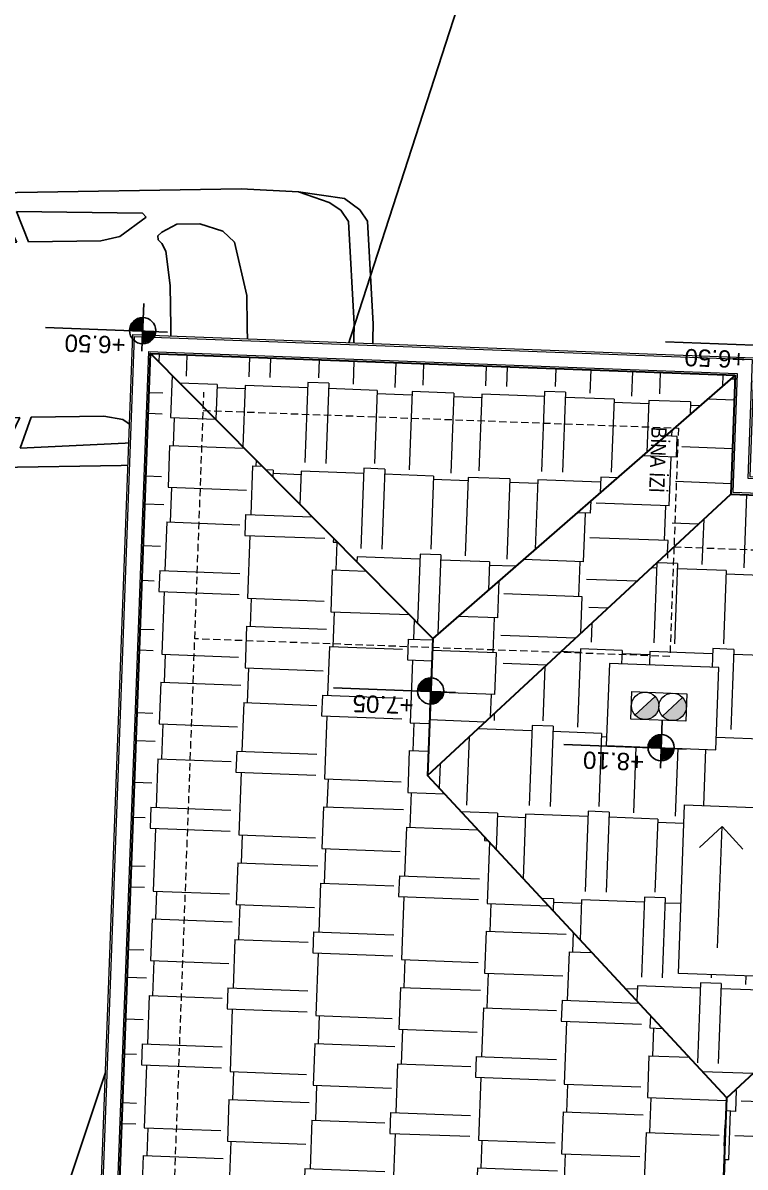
# Model space of a CAD drawing. Header units: centimetres. Extents: x 63871 to 181827, y -95930 to 42199.
# Drawn here: x 169344 to 169739, y 28355 to 28981 of the extents above; entities that cross this region are included whole.
import ezdxf

# ---------------------------------------------------------------- set-up
doc = ezdxf.new("R2010")
doc.units = ezdxf.units.CM
doc.linetypes.add('11-021_500-SatisOfisi_220512$0${ Diamond }', pattern=[12, 4, -2, 2, 2, -2])
for name, color, linetype, lineweight in [('A-AREA-IDEN', 7, 'Continuous', 9), ('A-FLOR-HRAL', 11, 'Continuous', 9), ('A-GLAZ', 151, 'Continuous', 9), ('A-WALL', 12, 'Continuous', 50), ('ARM_Pen_No__252', 8, 'Continuous', 18), ('Baca', 82, 'Continuous', 9), ('İz DÜŞÜMÜ', 7, '11-021_500-SatisOfisi_220512$0${ Diamond }', 18), ('OLUK', 222, 'Continuous', 15), ('tefriş', 21, 'Continuous', 20), ('Çatı', 144, 'Continuous', 30), ('ÇEKME MESAFESİ', 5, 'Continuous', 25)]:
    doc.layers.add(name, color=color, linetype=linetype, lineweight=lineweight)
for name, color, linetype in [('Bitirme - Duvar', 7, 'Continuous'), ('furn', 7, 'Continuous'), ('KOT', 171, 'Continuous')]:
    doc.layers.add(name, color=color, linetype=linetype)
doc.styles.add('Arial_1', font='Arial.ttf', dxfattribs={"height": 300})
doc.styles.add('MtXpl_Arial_Narrow_1', font='')
doc.styles.add('OLUŞTURULMUŞ_STİL_1', font='Arial.ttf')
doc.styles.get('MtXpl_Arial_Narrow_1').set_extended_font_data('Arial Narrow')
pattern_1 = [(0, (-196861.627, -36377.483), (97.155, 45.72), [22.86, -19.05, 26.67, -11.43, 34.29, -15.24]), (0, (-196838.767, -36375.58), (97.155, 45.72), [19.05, -72.39, 15.24, -22.86]), (0, (-196793.047, -36380.34), (97.155, 45.72), [11.43, -118.11]), (90, (-196861.627, -36377.483), (-32.385, 45.72), [43.815, -139.065]), (90, (-196838.767, -36377.483), (-32.385, 45.72), [42.8625, -140.0175]), (90, (-196819.717, -36377.483), (-32.385, 45.72), [40.005, -142.875]), (90, (-196793.047, -36380.34), (-32.385, 45.72), [43.815, -139.065]), (90, (-196781.617, -36380.34), (-32.385, 45.72), [43.815, -139.065]), (90, (-196747.327, -36377.483), (-32.385, 45.72), [41.91, -140.97])]
pattern_2 = [(270, (-196861.627, -36377.483), (45.72, -97.155), [22.86, -19.05, 26.67, -11.43, 34.29, -15.24]), (270, (-196859.72, -36400.343), (45.72, -97.155), [19.05, -72.39, 15.24, -22.86]), (270, (-196864.484, -36446.063), (45.72, -97.155), [11.43, -118.11]), (0, (-196861.627, -36377.483), (45.72, 32.385), [43.815, -139.065]), (0, (-196861.627, -36400.343), (45.72, 32.385), [42.8625, -140.0175]), (0, (-196861.627, -36419.393), (45.72, 32.385), [40.005, -142.875]), (0, (-196864.484, -36446.063), (45.72, 32.385), [43.815, -139.065]), (0, (-196864.484, -36457.493), (45.72, 32.385), [43.815, -139.065]), (0, (-196861.627, -36491.783), (45.72, 32.385), [41.91, -140.97])]

# ---------------------------------------------------------------- blocks, each defined once
blk = doc.blocks.new('afadfa')
at = {"layer": 'Baca'}
h = blk.add_hatch(color=0, dxfattribs=at)
h.dxf.hatch_style = 1
h.paths.add_polyline_path([(525548.61, 4261233.83, 0.670516), (525535.77, 4261228.56, 0.199315), (525537.97, 4261223.25)])
h = blk.add_hatch(color=0, dxfattribs=at)
h.dxf.hatch_style = 1
h.paths.add_polyline_path([(525563.68, 4261233.75, 0.675614), (525550.77, 4261228.56, 0.202965), (525553.05, 4261223.18)])
for p, q in [((525537.97, 4261223.25), (525548.61, 4261233.83)), ((525553.05, 4261223.18), (525563.68, 4261233.75))]:
    blk.add_line(p, q, dxfattribs=at)
blk.add_lwpolyline([(525535.77, 4261236.11), (525565.77, 4261236.05), (525565.77, 4261220.99), (525535.77, 4261221.06)], close=True, dxfattribs=at)
for centre in [(525543.27, 4261228.56), (525558.27, 4261228.56)]:
    blk.add_circle(centre, 7.5, dxfattribs=at)
blk = doc.blocks.new('HRD')
at = {"layer": 'ARM_Pen_No__252'}
h = blk.add_hatch(dxfattribs=at)
h.set_pattern_fill('AR-B816', color=256, scale=0.09)
h.set_pattern_definition([(0, (-39959.2, 0), (0, 18.288), []), (90, (-39959.2, 0), (-18.288, 18.288), [18.288, -18.288])])
h.paths.add_polyline_path([(154149.63, 35592.48), (154149.63, 35503.48), (154219.63, 35503.48), (154219.63, 35483.24), (154324.63, 35483.24), (154324.63, 35692.48), (154369.63, 35692.48), (154369.63, 35927.48), (154369.63, 35927.48), (154369.63, 36097.48), (154369.63, 36177.48), (154254.63, 36177.48), (153954.63, 36177.48), (153839.63, 36177.48), (153839.63, 35897.6), (153869.63, 35897.54), (153869.63, 35882.48), (154019.63, 35882.48), (154019.63, 35872.48), (154019.63, 35833.25, -0.444416), (154030.45, 35823.48, -0.444416), (154019.63, 35813.72), (154019.63, 35773.48), (153939.63, 35773.48), (153939.63, 35692.48), (154019.63, 35692.48), (154019.63, 35687.48), (154019.63, 35633.7), (154020.63, 35632.93), (154019.63, 35631.47), (154019.63, 35592.48), (154019.63, 35582.48), (153989.63, 35582.48), (153989.63, 35577.48), (153989.63, 35497.48), (153989.63, 35437.48), (153994.63, 35437.48), (154094.63, 35437.48), (154139.63, 35437.48), (154139.63, 35592.48)])
blk.add_line((154324.63, 35644.48), (154369.63, 35644.48))
at = {"layer": 'A-FLOR-HRAL'}
blk.add_line((154119.71, 35317.48), (154119.71, 35417.48), dxfattribs=at)
at = {"layer": 'A-GLAZ', "ltscale": 3}
for p, q in [((154369.63, 35692.48), (154389.63, 35692.48)), ((154369.63, 35687.48), (154369.63, 35692.48)), ((154369.63, 35692.48), (154369.63, 35542.48)), ((154389.63, 35692.48), (154389.63, 35687.48)), ((154389.63, 35692.48), (154389.63, 35542.48)), ((154389.63, 35687.48), (154369.63, 35687.48)), ((154379.63, 35687.48), (154379.63, 35612.48)), ((154384.63, 35612.48), (154384.63, 35687.48)), ((154384.63, 35687.48), (154384.63, 35682.48)), ((154384.63, 35682.48), (154379.63, 35682.48)), ((154382.13, 35682.48), (154382.13, 35617.48)), ((154379.63, 35622.48), (154374.63, 35622.48)), ((154374.63, 35622.48), (154374.63, 35547.48)), ((154379.63, 35547.48), (154379.63, 35622.48)), ((154379.63, 35617.48), (154374.63, 35617.48)), ((154377.13, 35617.48), (154377.13, 35552.48)), ((154379.63, 35617.48), (154384.63, 35617.48)), ((154379.63, 35612.48), (154384.63, 35612.48)), ((154389.63, 35547.48), (154369.63, 35547.48)), ((154369.63, 35547.48), (154369.63, 35542.48)), ((154379.63, 35552.48), (154374.63, 35552.48)), ((154379.63, 35547.48), (154379.63, 35552.48)), ((154389.63, 35542.48), (154389.63, 35547.48)), ((154369.63, 35542.48), (154389.63, 35542.48))]:
    blk.add_line(p, q, dxfattribs=at)
at = {"layer": 'A-WALL', "lineweight": 53}
for p, q in [((154369.63, 35692.48), (154369.63, 35927.48)), ((154389.63, 35927.48), (154389.63, 35692.48)), ((154369.63, 35692.48), (154389.63, 35692.48)), ((154369.63, 35692.48), (154389.63, 35692.48)), ((154139.63, 35437.48), (154139.63, 35592.48)), ((154139.63, 35592.48), (154149.63, 35592.48)), ((154149.63, 35592.48), (154149.63, 35437.48)), ((154369.63, 35437.48), (154369.63, 35542.48)), ((154369.63, 35542.48), (154389.63, 35542.48)), ((154389.63, 35542.48), (154389.63, 35417.48)), ((154389.63, 35542.48), (154389.63, 35417.48)), ((154094.63, 35437.48), (154139.63, 35437.48)), ((154149.63, 35437.48), (154369.63, 35437.48)), ((154389.63, 35417.48), (154094.63, 35417.48))]:
    blk.add_line(p, q, dxfattribs=at)
at = {"layer": 'A-WALL', "lineweight": 50}
blk.add_line((154389.63, 35542.48), (154369.63, 35542.48), dxfattribs=at)
at = {"layer": 'Bitirme - Duvar', "color": 161, "linetype": 'Continuous', "lineweight": 25}
blk.add_line((154427.13, 35617.48), (154369.63, 35617.48), dxfattribs=at)
blk.add_circle((154437.36, 35617.48), 10.23, dxfattribs=at)
at = {"layer": 'İz DÜŞÜMÜ'}
blk.add_lwpolyline([(153819.63, 36347.48), (154419.63, 36347.49), (154419.63, 35292.49), (154159.63, 35292.49), (154159.63, 35357.48), (153819.63, 35357.48), (153819.63, 36347.48)], dxfattribs=at)
at = {"layer": 'tefriş'}
for p, q in [((154324.63, 35483.24), (154324.63, 35692.48)), ((154324.63, 35692.48), (154369.63, 35692.48)), ((154324.63, 35644.48), (154324.63, 35540.24)), ((154369.63, 35644.48), (154324.63, 35644.48)), ((154325.53, 35542.04), (154325.53, 35642.68)), ((154326.43, 35643.58), (154367.83, 35643.58)), ((154368.73, 35642.68), (154368.73, 35542.04)), ((154369.63, 35540.24), (154369.63, 35644.48)), ((154330.03, 35639.53), (154330.03, 35623.04)), ((154331.83, 35639.53), (154330.03, 35639.53)), ((154331.83, 35623.04), (154331.83, 35639.53)), ((154333.63, 35639.53), (154333.63, 35623.04)), ((154335.43, 35639.53), (154333.63, 35639.53)), ((154335.43, 35623.04), (154335.43, 35639.53)), ((154337.23, 35639.53), (154337.23, 35623.04)), ((154339.03, 35639.53), (154337.23, 35639.53)), ((154339.03, 35623.04), (154339.03, 35639.53)), ((154340.83, 35639.53), (154340.83, 35623.04)), ((154342.63, 35639.53), (154340.83, 35639.53)), ((154342.63, 35623.04), (154342.63, 35639.53)), ((154344.43, 35639.53), (154344.43, 35623.04)), ((154346.23, 35639.53), (154344.43, 35639.53)), ((154346.23, 35623.04), (154346.23, 35639.53)), ((154348.03, 35639.53), (154348.03, 35623.04)), ((154349.83, 35639.53), (154348.03, 35639.53)), ((154349.83, 35623.04), (154349.83, 35639.53)), ((154351.63, 35639.53), (154351.63, 35623.04)), ((154353.43, 35639.53), (154351.63, 35639.53)), ((154353.43, 35623.04), (154353.43, 35639.53)), ((154355.23, 35639.53), (154355.23, 35623.04)), ((154357.03, 35639.53), (154355.23, 35639.53)), ((154357.03, 35623.04), (154357.03, 35639.53)), ((154358.83, 35639.53), (154358.83, 35623.04)), ((154360.63, 35639.53), (154358.83, 35639.53)), ((154360.63, 35623.04), (154360.63, 35639.53)), ((154362.43, 35639.53), (154362.43, 35623.04)), ((154364.23, 35639.53), (154362.43, 35639.53)), ((154364.23, 35623.04), (154364.23, 35639.53)), ((154330.03, 35623.04), (154331.83, 35623.04)), ((154333.63, 35623.04), (154335.43, 35623.04)), ((154337.23, 35623.04), (154339.03, 35623.04)), ((154340.83, 35623.04), (154342.63, 35623.04)), ((154344.43, 35623.04), (154346.23, 35623.04)), ((154348.03, 35623.04), (154349.83, 35623.04)), ((154351.63, 35623.04), (154353.43, 35623.04)), ((154355.23, 35623.04), (154357.03, 35623.04)), ((154358.83, 35623.04), (154360.63, 35623.04)), ((154362.43, 35623.04), (154364.23, 35623.04)), ((154326.88, 35616.29), (154326.88, 35584.79)), ((154327.78, 35615.84), (154327.78, 35585.24)), ((154360.18, 35618.99), (154329.58, 35618.99)), ((154330.03, 35618.09), (154359.73, 35618.09)), ((154361.98, 35615.84), (154361.98, 35585.24)), ((154362.88, 35616.29), (154362.88, 35584.79)), ((154365.81, 35579.05), (154352.27, 35592.59)), ((154353.48, 35593.8), (154367.02, 35580.26)), ((154364.63, 35585.6), (154364.63, 35591.76)), ((154365.77, 35591.76), (154365.77, 35585.6)), ((154329.58, 35582.09), (154360.18, 35582.09)), ((154329.58, 35579.39), (154360.18, 35579.39)), ((154359.73, 35582.99), (154330.03, 35582.99)), ((154359.73, 35578.49), (154330.03, 35578.49)), ((154326.88, 35545.19), (154326.88, 35576.69)), ((154327.78, 35545.64), (154327.78, 35576.24)), ((154361.98, 35545.64), (154361.98, 35576.24)), ((154362.88, 35545.19), (154362.88, 35576.69)), ((154364.63, 35576.14), (154364.63, 35569.97)), ((154365.77, 35569.97), (154365.77, 35576.14)), ((154324.63, 35540.24), (154369.63, 35540.24)), ((154367.83, 35541.14), (154326.43, 35541.14)), ((154360.18, 35542.49), (154329.58, 35542.49)), ((154330.03, 35543.39), (154359.73, 35543.39)), ((154204.63, 35509.48), (154204.63, 35510.48)), ((154204.63, 35510.48), (154214.63, 35510.48)), ((154214.63, 35509.48), (154204.63, 35509.48)), ((154210.63, 35507.48), (154210.63, 35509.48)), ((154213.63, 35507.48), (154213.63, 35509.48)), ((154214.63, 35510.48), (154214.63, 35509.48)), ((154149.63, 35507.48), (154149.63, 35441.48)), ((154219.63, 35507.48), (154149.63, 35507.48)), ((154219.63, 35503.48), (154149.63, 35503.48)), ((154219.63, 35441.48), (154219.63, 35507.48)), ((154149.63, 35502.48), (154219.63, 35502.48)), ((154219.63, 35483.24), (154324.63, 35483.24)), ((154149.63, 35441.48), (154153.66, 35441.48)), ((154165.5, 35441.48), (154168.81, 35441.48)), ((154179.63, 35441.48), (154219.63, 35441.48)), ((154152.63, 35437.48), (154152.63, 35438.48)), ((154152.63, 35438.48), (154153.39, 35438.48)), ((154216.63, 35437.48), (154152.63, 35437.48)), ((154179.63, 35438.48), (154216.63, 35438.48)), ((154216.63, 35438.48), (154216.63, 35437.48))]:
    blk.add_line(p, q, dxfattribs=at)
blk.add_lwpolyline([(154352.81, 35620.62), (154352.81, 35621.46), (154337.06, 35621.46), (154337.06, 35620.62)], close=True, dxfattribs=at)
for centre in [(154347.46, 35600.61), (154347.46, 35560.51)]:
    blk.add_circle(centre, 3.11, dxfattribs=at)
for centre, radius, start, end in [((154326.43, 35642.68), 0.9, 90, 180), ((154367.83, 35642.68), 0.9, 0, 90), ((154329.58, 35616.29), 2.7, 90, 180), ((154330.03, 35615.84), 2.25, 90, 180), ((154359.73, 35615.84), 2.25, 0, 90), ((154360.18, 35616.29), 2.7, 0, 90), ((154352.88, 35593.19), 0.857, 45, 225), ((154353.77, 35592.3), 0.572, 270, 270), ((154365.2, 35591.76), 0.572, 0, 180), ((154329.58, 35584.79), 2.7, 180, 270), ((154330.03, 35585.24), 2.25, 180, 270), ((154360.18, 35584.79), 2.7, 352.10725, 0), ((154365.2, 35586.62), 1.71, 109.47122, 70.52878), ((154365.2, 35585.94), 0.668, 211.22508, 328.77492), ((154329.58, 35576.69), 2.7, 90, 180), ((154330.03, 35576.24), 2.25, 90, 180), ((154359.73, 35585.24), 2.25, 270, 312.8196), ((154359.73, 35576.24), 2.25, 0, 90), ((154360.18, 35584.79), 2.7, 270, 313.18306), ((154360.18, 35576.69), 2.7, 0, 90), ((154365.2, 35580.87), 1.71, 165, 285), ((154365.2, 35580.87), 1.71, 345, 105), ((154366.41, 35579.66), 0.857, 225, 45), ((154365.2, 35575.12), 1.71, 289.47122, 250.52878), ((154365.2, 35575.79), 0.668, 31.22508, 148.77492), ((154365.2, 35569.97), 0.572, 180, 0), ((154326.43, 35542.04), 0.9, 180, 270), ((154329.58, 35545.19), 2.7, 180, 270), ((154330.03, 35545.64), 2.25, 180, 270), ((154359.73, 35545.64), 2.25, 270, 0), ((154360.18, 35545.19), 2.7, 270, 0), ((154367.83, 35542.04), 0.9, 270, 0)]:
    blk.add_arc(centre, radius, start, end, dxfattribs=at)
at = {"layer": 'Baca'}
blk.add_blockref('afadfa', (-371386.14, -4225783.58), dxfattribs=at)
at = {"style": 'MtXpl_Arial_Narrow_1'}
blk.add_text('I.KAT İZ DÜŞÜMÜ', height=8.316, rotation=359.95698, dxfattribs=at).set_placement((154335.01, 35297.43))
at = {"layer": 'Bitirme - Duvar', "linetype": 'Continuous', "char_height": 10, "attachment_point": 7, "style": 'OLUŞTURULMUŞ_STİL_1'}
for s, insert, rotation in [('\\A1;150', (154394.56, 35623.32), 0), ('\\A1;P', (154443.49, 35615.16), 90)]:
    blk.add_mtext(s, dxfattribs=dict(at, insert=insert, rotation=rotation))
at = {"layer": 'Bitirme - Duvar', "linetype": 'Continuous', "insert": (154394.56, 35603.32), "char_height": 10, "width": 22.2306, "attachment_point": 7, "rotation": 0, "style": 'OLUŞTURULMUŞ_STİL_1'}
blk.add_mtext('\\A1;120', dxfattribs=at)
blk = doc.blocks.new('02PCAR03')
at = {"color": 0, "linetype": 'ByBlock'}
for p, q in [((-170, 36), (-185, 35)), ((-35, 36), (-170, 36)), ((-11, 35), (-35, 36)), ((-197, 33), (-201, 30)), ((-185, 35), (-197, 33)), ((-185, 35), (-193, 32)), ((-14, 33), (-19, 35)), ((-9, 29), (-14, 33)), ((-6, 32), (-11, 35)), ((-201, 30), (-203, 27)), ((-196, 30), (-198, 27)), ((-193, 32), (-196, 30)), ((-145, 29), (-144, 30)), ((-144, 30), (-111, 31)), ((-111, 31), (-114, 23)), ((-111, 23), (-107, 31)), ((-107, 31), (-71, 31)), ((-71, 31), (-86, 23)), ((-66, 30), (-83, 21)), ((-62, 27), (-66, 30)), ((-4, 29), (-6, 32)), ((-203, 27), (-204, 0)), ((-198, 27), (-199, 0)), ((-159, 27), (-165, 25)), ((-153, 27), (-159, 27)), ((-149, 25), (-153, 27)), ((-138, 24), (-145, 29)), ((-60, 23), (-62, 27)), ((-6, 20), (-9, 29)), ((-1, 13), (-4, 29)), ((-165, 25), (-168, 22)), ((-148, 24), (-149, 25)), ((-148, 23), (-148, 24)), ((-133, 23), (-138, 24)), ((-168, 22), (-171, 8)), ((-150, 20), (-149, 22)), ((-149, 22), (-148, 23)), ((-114, 23), (-133, 23)), ((-86, 23), (-111, 23)), ((-83, 21), (-81, 17)), ((-58, 11), (-60, 23)), ((-11, 14), (-56, 23)), ((-151, 11), (-150, 20)), ((-4, 0), (-6, 20)), ((-81, 17), (-80, 11)), ((0, 0), (-1, 13)), ((-151, 0), (-151, 11)), ((-80, 11), (-79, 0)), ((-57, 0), (-58, 11)), ((-171, 8), (-171, 0)), ((-203, -27), (-204, 0)), ((-198, -27), (-199, 0)), ((-171, -8), (-171, 0)), ((-151, 0), (-151, -11)), ((-80, -11), (-79, 0)), ((-57, 0), (-58, -11)), ((-4, 0), (-6, -20)), ((0, 0), (-1, -13)), ((-168, -22), (-171, -8)), ((-151, -11), (-150, -20)), ((-81, -17), (-80, -11)), ((-58, -11), (-60, -23)), ((-11, -14), (-56, -23)), ((-1, -13), (-4, -29)), ((-83, -21), (-81, -17)), ((-150, -20), (-149, -22)), ((-6, -20), (-9, -29)), ((-165, -25), (-168, -22)), ((-149, -22), (-148, -23)), ((-148, -23), (-148, -24)), ((-133, -23), (-138, -24)), ((-114, -23), (-133, -23)), ((-111, -31), (-114, -23)), ((-86, -23), (-111, -23)), ((-111, -23), (-107, -31)), ((-71, -31), (-86, -23)), ((-66, -30), (-83, -21)), ((-60, -23), (-62, -27)), ((-159, -27), (-165, -25)), ((-149, -25), (-153, -27)), ((-148, -24), (-149, -25)), ((-138, -24), (-145, -29)), ((-201, -30), (-203, -27)), ((-196, -30), (-198, -27)), ((-153, -27), (-159, -27)), ((-145, -29), (-144, -30)), ((-62, -27), (-66, -30)), ((-9, -29), (-14, -33)), ((-4, -29), (-6, -32)), ((-197, -33), (-201, -30)), ((-193, -32), (-196, -30)), ((-185, -35), (-193, -32)), ((-144, -30), (-111, -31)), ((-107, -31), (-71, -31)), ((-6, -32), (-11, -35)), ((-185, -35), (-197, -33)), ((-170, -36), (-185, -35)), ((-11, -35), (-35, -36)), ((-14, -33), (-19, -35)), ((-35, -36), (-170, -36))]:
    blk.add_line(p, q, dxfattribs=at)
blk = doc.blocks.new('çatı planı')
at = {"layer": 'KOT'}
blk.add_line((-358.01, -1131.79), (-291.19, -1131.79), dxfattribs=at)
at = {"layer": 'KOT', "insert": (20.46, -1114.27), "char_height": 9.45, "width": 57.6964, "attachment_point": 2, "line_spacing_factor": 0.941778, "style": 'Arial_1'}
blk.add_mtext('+6.50', dxfattribs=at)
blk.add_wipeout([(-680, -1060), (-680, 0), (0, 0), (0, -1125), (-340, -1125), (-340, -1060)]).dxf.layer = 'OLUK'
at = {"layer": 'KOT'}
h = blk.add_hatch(color=256, dxfattribs=at)
h.dxf.hatch_style = 1
h.paths.add_polyline_path([(-297.06, -903.26, 0.402561), (-304.23, -910.14), (-297.06, -910.14)])
h = blk.add_hatch(color=256, dxfattribs=at)
h.dxf.hatch_style = 1
h.paths.add_polyline_path([(-289.9, -910.01, 0.009987), (-289.9, -909.72), (-297.06, -909.72), (-297.06, -917.17, 0.414214)])
h = blk.add_hatch(color=256, dxfattribs=at)
h.dxf.hatch_style = 1
h.paths.add_polyline_path([(-170, -929.52, 0.402561), (-177.16, -936.4), (-170, -936.4)])
h = blk.add_hatch(color=256, dxfattribs=at)
h.dxf.hatch_style = 1
h.paths.add_polyline_path([(-162.83, -936.26, 0.009987), (-162.84, -935.98), (-170, -935.98), (-170, -943.43, 0.414214)])
h = blk.add_hatch(color=256, dxfattribs=at)
h.dxf.hatch_style = 1
h.paths.add_polyline_path([(-5.27, -1120.61, 0.402561), (-12.43, -1127.49), (-5.27, -1127.49)])
h = blk.add_hatch(color=256, dxfattribs=at)
h.dxf.hatch_style = 1
h.paths.add_polyline_path([(1.9, -1127.35, 0.009987), (1.89, -1127.07), (-5.27, -1127.07), (-5.27, -1134.52, 0.414214)])
at = {"layer": 'Çatı', "lineweight": 15}
h = blk.add_hatch(dxfattribs=at)
h.set_pattern_fill('AR-RSHKE', color=251, scale=0.15, angle=90)
h.set_pattern_definition([(90, (-196861.627, -36377.483), (-45.72, 97.155), [22.86, -19.05, 26.67, -11.43, 34.29, -15.24]), (90, (-196863.53, -36354.623), (-45.72, 97.155), [19.05, -72.39, 15.24, -22.86]), (90, (-196858.77, -36308.903), (-45.72, 97.155), [11.43, -118.11]), (180, (-196861.627, -36377.483), (-45.72, -32.385), [43.815, -139.065]), (180, (-196861.627, -36354.623), (-45.72, -32.385), [42.8625, -140.0175]), (180, (-196861.627, -36335.573), (-45.72, -32.385), [40.005, -142.875]), (180, (-196858.77, -36308.903), (-45.72, -32.385), [43.815, -139.065]), (180, (-196858.77, -36297.473), (-45.72, -32.385), [43.815, -139.065]), (180, (-196861.627, -36263.183), (-45.72, -32.385), [41.91, -140.97])])
h.paths.add_polyline_path([(-340, -720), (-170, -890), (-170, -890), (-170, -965), (-10, -1115), (-10, -10), (-340, -340)])
h = blk.add_hatch(dxfattribs=at)
h.set_pattern_fill('AR-RSHKE', color=251, scale=0.15, angle=270)
h.set_pattern_definition(pattern_2)
h.paths.add_polyline_path([(-340, -340), (-670, -340), (-670, -1050), (-340, -720)])
h.paths.add_polyline_path([(-554.79, -586.74), (-554.79, -524.95), (-462.64, -524.95), (-462.64, -586.74)], flags=16)
h.paths.add_polyline_path([(-438.13, -595), (-438.13, -505), (-358.13, -505), (-358.13, -595)], flags=16)
h.paths.add_polyline_path([(-435.13, -592), (-435.13, -508), (-361.13, -508), (-361.13, -592)], flags=0)
h.paths.add_polyline_path([(-575, -509.93), (-635, -509.93), (-635, -464.95), (-575, -464.95)], flags=16)
h.paths.add_polyline_path([(-590, -495), (-620, -494.93), (-620, -479.88), (-590, -479.95)], flags=0)
h.paths.add_polyline_path([(-605, -487.43, -1), (-620, -487.43, -1), (-605, -487.43, -1), (-590, -487.43, -1)], flags=0)
h.paths.add_polyline_path([(-540.96, -552.31), (-463.64, -552.31), (-463.64, -528.57), (-540.96, -528.57)], flags=8)
h.paths.add_polyline_path([(-428.72, -520.12), (-364.78, -520.12), (-364.78, -508.56), (-428.72, -508.56)], flags=8)
h = blk.add_hatch(dxfattribs=at)
h.set_pattern_fill('AR-RSHKE', color=251, scale=0.15)
h.set_pattern_definition(pattern_1)
h.paths.add_polyline_path([(-170, -890), (-340, -720), (-670, -1050), (-330, -1050)])
h.paths.add_polyline_path([(-267.06, -910.01), (-267.06, -954.99), (-327.06, -954.99), (-327.06, -910.01)], flags=16)
h.paths.add_polyline_path([(-280, -925.01), (-280, -940.07), (-310, -940), (-310, -924.95)], flags=0)
h.paths.add_polyline_path([(-280, -932.5, -1), (-295, -932.5, -1), (-310, -932.5, -1), (-295, -932.5, -1)], flags=0)
h.paths.add_polyline_path([(-311.07, -879.18), (-372.85, -879.18), (-372.85, -787.02), (-311.07, -787.02)], flags=16)
h.paths.add_polyline_path([(-345.5, -865.35), (-345.5, -788.02), (-369.24, -788.02), (-369.24, -865.35)], flags=8)
h.paths.add_polyline_path([(-637.61, -1017.24), (-596.53, -1017.27), (-596.52, -1002.03), (-637.6, -1002)], flags=25)
h = blk.add_hatch(dxfattribs=at)
h.set_pattern_fill('AR-RSHKE', color=251, scale=0.15, angle=270)
h.set_pattern_definition(pattern_2)
h.paths.add_polyline_path([(-170, -965), (-170, -890), (-330, -1050), (-330, -1115)])
h.paths.add_polyline_path([(-282.78, -1087.79), (-282.75, -1046.71), (-297.98, -1046.7), (-298.02, -1087.78)], flags=25)
h = blk.add_hatch(dxfattribs=at)
h.set_pattern_fill('AR-RSHKE', color=251, scale=0.15)
h.set_pattern_definition(pattern_1)
h.paths.add_polyline_path([(-330, -1115), (-10, -1115), (-170, -965)])
h.paths.add_polyline_path([(-282.78, -1087.79), (-282.75, -1046.71), (-297.98, -1046.7), (-298.02, -1087.78)], flags=24)
at = {"layer": 'A-AREA-IDEN'}
for p, q in [((-331.97, -801.78), (-331.97, -868.07)), ((-331.97, -868.07), (-343.85, -856.19)), ((-331.97, -868.07), (-320.09, -856.19))]:
    blk.add_line(p, q, dxfattribs=at)
blk.add_lwpolyline([(-311.07, -787.02), (-311.07, -879.18), (-372.85, -879.18), (-372.85, -787.02)], close=True, dxfattribs=at)
at = {"layer": 'Baca'}
blk.add_lwpolyline([(-327.06, -954.99), (-267.06, -954.99), (-267.06, -910.01), (-327.06, -910.01)], close=True, dxfattribs=at)
at = {"layer": 'İz DÜŞÜMÜ'}
blk.add_lwpolyline([(-300, -1020), (-300, -960), (-40, -960), (-40, -1085), (-300, -1085), (-300, -1020), (-640, -1020), (-640, -30), (-300, -30), (-300, -180), (-40, -180), (-40, -1095)], dxfattribs=at)
at = {"layer": 'KOT'}
for p, q in [((-297.06, -924.81), (-297.06, -898.74)), ((-310.71, -909.72), (-243.89, -909.72)), ((-170, -951.06), (-170, -925)), ((-183.65, -935.98), (-116.83, -935.98)), ((-5.27, -1142.16), (-5.27, -1116.09)), ((-18.92, -1127.07), (47.91, -1127.07))]:
    blk.add_line(p, q, dxfattribs=at)
for centre in [(-297.06, -910.01), (-170, -936.26), (-5.27, -1127.35)]:
    blk.add_circle(centre, 7.17, dxfattribs=at)
at = {"layer": 'OLUK'}
for points in [[(-340, -1125), (-340, -1060), (-680, -1060), (-680, 0), (0, 0), (0, -1125)], [(-339, -1124), (-339, -1059), (-679, -1059), (-679, -1), (-1, -1), (-1, -1124)], [(-331, -1116), (-331, -1051), (-671, -1051), (-671, -9), (-9, -9), (-9, -1116)]]:
    blk.add_lwpolyline(points, close=True, dxfattribs=at)
at = {"layer": 'Çatı'}
for p, q in [((-340, -340), (-340, -720)), ((-340, -720), (-670, -1050)), ((-340, -720), (-170, -890)), ((-170, -890), (-330, -1050)), ((-170, -965), (-170, -890)), ((-330, -1115), (-170, -965)), ((-170, -965), (-10, -1115))]:
    blk.add_line(p, q, dxfattribs=at)
blk.add_lwpolyline([(-330, -1115), (-330, -1050), (-670, -1050), (-670, -10), (-10, -10), (-10, -1115)], close=True, dxfattribs=at)
at = {"layer": 'Baca'}
blk.add_blockref('afadfa', (-525845.77, -4262161.06), dxfattribs=at)
at = {"style": 'MtXpl_Arial_Narrow_1'}
blk.add_text('BİNA İZİ', height=8.316, rotation=89.95698, dxfattribs=at).set_placement((-285.32, -1085.25))
at = {"layer": 'KOT', "char_height": 9.45, "width": 57.6964, "attachment_point": 2, "line_spacing_factor": 0.941778, "style": 'Arial_1'}
for s, insert in [('+8.10', (-271.34, -896.93)), ('+7.05', (-144.27, -923.18)), ('+6.50', (-318.63, -1119))]:
    blk.add_mtext(s, dxfattribs=dict(at, insert=insert))
blk = doc.blocks.new('VAZİYET PLANI')
at = {"layer": 'ÇEKME MESAFESİ'}
blk.add_lwpolyline([(-5.55, 5331.81), (308.62, 12485.41), (476.4, 16330.34), (575.85, 18602.22), (644.32, 20161.76), (725.52, 22011.24), (669.52, 22083.65), (-509.42, 22336.02), (-584.87, 22369.18), (-3315.89, 23569.53), (-5395.75, 23242.07), (-6367.13, 20242.3), (-7120.62, 17916.21), (-7587.36, 16475.45), (-8433.96, 13860.95), (-9144.43, 11733.77), (-10236.03, 8787.8)], dxfattribs=at)
at = {"rotation": 177.873189238168}
blk.add_blockref('HRD', (147114.15, 43376.07), dxfattribs=at)
at = {"layer": 'furn', "linetype": 'Continuous', "xscale": 2.086125961570064, "yscale": 2.086125961570064, "zscale": 2.086125961570064, "rotation": 180.9296038315417}
blk.add_blockref('02PCAR03', (-8841.5, 13878.96), dxfattribs=at)
at = {"layer": 'OLUK', "rotation": 177.8731895439683}
blk.add_blockref('çatı planı', (-8589.09, 12755.85), dxfattribs=at)

msp = doc.modelspace()

# ---------------------------------------------------------------- block references
at = {"layer": 'OLUK'}
msp.add_blockref('VAZİYET PLANI', (177951.86, 14930.11), dxfattribs=at)

doc.saveas('drawing.dxf')
